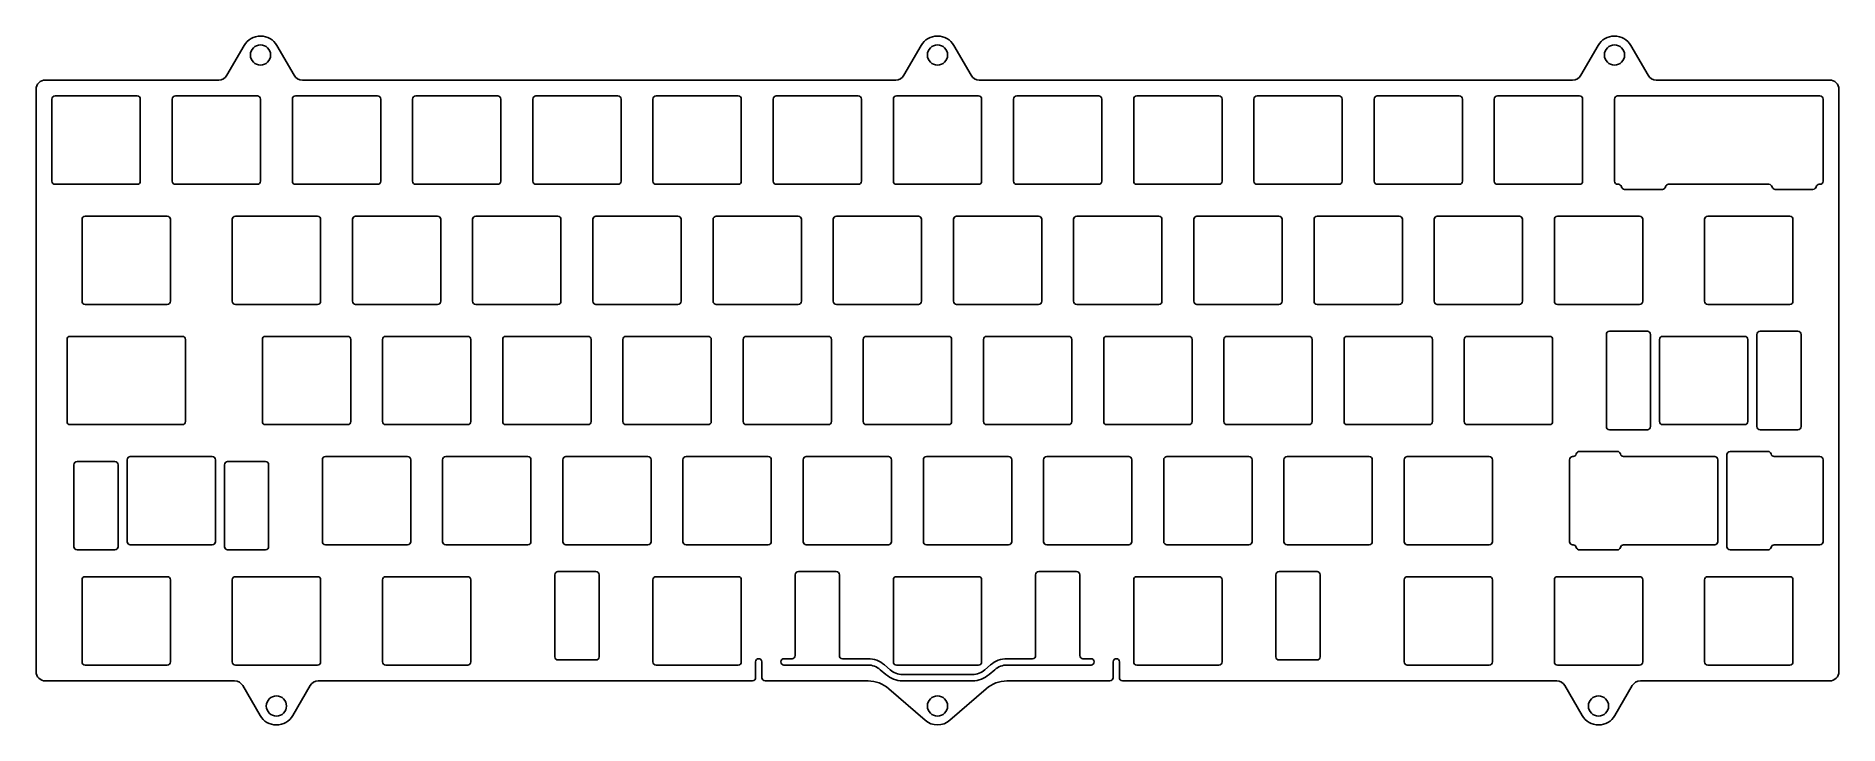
# Model space of a CAD drawing. Header units: millimetres. Extents: x -10 to 276, y -93 to 17.
import ezdxf

# ---------------------------------------------------------------- set-up
doc = ezdxf.new("R2010")
doc.units = ezdxf.units.MM

msp = doc.modelspace()

# ---------------------------------------------------------------- linework, layer by layer
at = {"color": 7, "linetype": 'Continuous', "lineweight": 25}
for p, q in [((23.45, 15), (20.72, 10.28)), ((31.38, 10.28), (28.65, 15)), ((130.75, 15), (128.02, 10.28)), ((138.68, 10.28), (135.95, 15)), ((238.05, 15), (235.32, 10.28)), ((245.98, 10.28), (243.25, 15)), ((19.42, 9.53), (-8.03, 9.53)), ((126.72, 9.53), (32.68, 9.53)), ((234.02, 9.53), (139.98, 9.53)), ((274.73, 9.53), (247.28, 9.53)), ((-9.53, 8.03), (-9.53, -84.22)), ((-7, 6.5), (-7, -6.5)), ((6.5, 7), (-6.5, 7)), ((7, -6.5), (7, 6.5)), ((12.05, 6.5), (12.05, -6.5)), ((25.55, 7), (12.55, 7)), ((26.05, -6.5), (26.05, 6.5)), ((31.1, 6.5), (31.1, -6.5)), ((44.6, 7), (31.6, 7)), ((45.1, -6.5), (45.1, 6.5)), ((50.15, 6.5), (50.15, -6.5)), ((63.65, 7), (50.65, 7)), ((64.15, -6.5), (64.15, 6.5)), ((69.2, 6.5), (69.2, -6.5)), ((82.7, 7), (69.7, 7)), ((83.2, -6.5), (83.2, 6.5)), ((88.25, 6.5), (88.25, -6.5)), ((101.75, 7), (88.75, 7)), ((102.25, -6.5), (102.25, 6.5)), ((107.3, 6.5), (107.3, -6.5)), ((120.8, 7), (107.8, 7)), ((121.3, -6.5), (121.3, 6.5)), ((126.35, 6.5), (126.35, -6.5)), ((139.85, 7), (126.85, 7)), ((140.35, -6.5), (140.35, 6.5)), ((145.4, 6.5), (145.4, -6.5)), ((158.9, 7), (145.9, 7)), ((159.4, -6.5), (159.4, 6.5)), ((164.45, 6.5), (164.45, -6.5)), ((177.95, 7), (164.95, 7)), ((178.45, -6.5), (178.45, 6.5)), ((183.5, 6.5), (183.5, -6.5)), ((197, 7), (184, 7)), ((197.5, -6.5), (197.5, 6.5)), ((202.55, 6.5), (202.55, -6.5)), ((216.05, 7), (203.05, 7)), ((216.55, -6.5), (216.55, 6.5)), ((221.6, 6.5), (221.6, -6.5)), ((235.1, 7), (222.1, 7)), ((235.6, -6.5), (235.6, 6.5)), ((240.65, 6.5), (240.65, -6.5)), ((273.2, 7), (241.15, 7)), ((273.7, -6.5), (273.7, 6.5)), ((276.23, -84.22), (276.23, 8.03)), ((-6.5, -7), (6.5, -7)), ((12.55, -7), (25.55, -7)), ((31.6, -7), (44.6, -7)), ((50.65, -7), (63.65, -7)), ((69.7, -7), (82.7, -7)), ((88.75, -7), (101.75, -7)), ((107.8, -7), (120.8, -7)), ((126.85, -7), (139.85, -7)), ((145.9, -7), (158.9, -7)), ((164.95, -7), (177.95, -7)), ((184, -7), (197, -7)), ((203.05, -7), (216.05, -7)), ((222.1, -7), (235.1, -7)), ((241.15, -7), (241.26, -7)), ((242.24, -7.8), (248.24, -7.8)), ((249.22, -7), (265.13, -7)), ((266.11, -7.8), (272.11, -7.8)), ((273.09, -7), (273.2, -7)), ((-2.24, -12.55), (-2.24, -25.55)), ((11.26, -12.05), (-1.74, -12.05)), ((11.76, -25.55), (11.76, -12.55)), ((21.57, -12.55), (21.57, -25.55)), ((35.08, -12.05), (22.07, -12.05)), ((35.58, -25.55), (35.58, -12.55)), ((40.62, -12.55), (40.62, -25.55)), ((54.12, -12.05), (41.12, -12.05)), ((54.62, -25.55), (54.62, -12.55)), ((59.67, -12.55), (59.67, -25.55)), ((73.17, -12.05), (60.17, -12.05)), ((73.67, -25.55), (73.67, -12.55)), ((78.72, -12.55), (78.72, -25.55)), ((92.22, -12.05), (79.22, -12.05)), ((92.72, -25.55), (92.72, -12.55)), ((97.78, -12.55), (97.78, -25.55)), ((111.28, -12.05), (98.28, -12.05)), ((111.78, -25.55), (111.78, -12.55)), ((116.83, -12.55), (116.83, -25.55)), ((130.32, -12.05), (117.33, -12.05)), ((130.82, -25.55), (130.82, -12.55)), ((135.88, -12.55), (135.88, -25.55)), ((149.38, -12.05), (136.38, -12.05)), ((149.88, -25.55), (149.88, -12.55)), ((154.93, -12.55), (154.93, -25.55)), ((168.43, -12.05), (155.43, -12.05)), ((168.93, -25.55), (168.93, -12.55)), ((173.97, -12.55), (173.97, -25.55)), ((187.47, -12.05), (174.47, -12.05)), ((187.97, -25.55), (187.97, -12.55)), ((193.03, -12.55), (193.03, -25.55)), ((206.53, -12.05), (193.53, -12.05)), ((207.03, -25.55), (207.03, -12.55)), ((212.07, -12.55), (212.07, -25.55)), ((225.57, -12.05), (212.57, -12.05)), ((226.07, -25.55), (226.07, -12.55)), ((231.12, -12.55), (231.12, -25.55)), ((244.62, -12.05), (231.62, -12.05)), ((245.12, -25.55), (245.12, -12.55)), ((254.94, -12.55), (254.94, -25.55)), ((268.44, -12.05), (255.44, -12.05)), ((268.94, -25.55), (268.94, -12.55)), ((-1.74, -26.05), (11.26, -26.05)), ((22.07, -26.05), (35.08, -26.05)), ((41.12, -26.05), (54.12, -26.05)), ((60.17, -26.05), (73.17, -26.05)), ((79.22, -26.05), (92.22, -26.05)), ((98.28, -26.05), (111.28, -26.05)), ((117.33, -26.05), (130.32, -26.05)), ((136.38, -26.05), (149.38, -26.05)), ((155.43, -26.05), (168.43, -26.05)), ((174.47, -26.05), (187.47, -26.05)), ((193.53, -26.05), (206.53, -26.05)), ((212.57, -26.05), (225.57, -26.05)), ((231.62, -26.05), (244.62, -26.05)), ((255.44, -26.05), (268.44, -26.05)), ((13.64, -31.1), (-4.12, -31.1)), ((39.84, -31.1), (26.84, -31.1)), ((58.89, -31.1), (45.89, -31.1)), ((77.94, -31.1), (64.94, -31.1)), ((96.99, -31.1), (83.99, -31.1)), ((116.04, -31.1), (103.04, -31.1)), ((135.09, -31.1), (122.09, -31.1)), ((154.14, -31.1), (141.14, -31.1)), ((173.19, -31.1), (160.19, -31.1)), ((192.24, -31.1), (179.24, -31.1)), ((211.29, -31.1), (198.29, -31.1)), ((230.34, -31.1), (217.34, -31.1)), ((239.36, -45.4), (239.36, -30.8)), ((239.86, -30.3), (245.86, -30.3)), ((246.36, -45.4), (246.36, -30.8)), ((261.29, -31.1), (248.29, -31.1)), ((263.23, -45.4), (263.23, -30.8)), ((263.73, -30.3), (269.73, -30.3)), ((270.23, -45.4), (270.23, -30.8)), ((-4.62, -31.6), (-4.62, -44.6)), ((14.14, -44.6), (14.14, -31.6)), ((26.34, -31.6), (26.34, -44.6)), ((40.34, -44.6), (40.34, -31.6)), ((45.39, -31.6), (45.39, -44.6)), ((59.39, -44.6), (59.39, -31.6)), ((64.44, -31.6), (64.44, -44.6)), ((78.44, -44.6), (78.44, -31.6)), ((83.49, -31.6), (83.49, -44.6)), ((97.49, -44.6), (97.49, -31.6)), ((102.54, -31.6), (102.54, -44.6)), ((116.54, -44.6), (116.54, -31.6)), ((121.59, -31.6), (121.59, -44.6)), ((135.59, -44.6), (135.59, -31.6)), ((140.64, -31.6), (140.64, -44.6)), ((154.64, -44.6), (154.64, -31.6)), ((159.69, -31.6), (159.69, -44.6)), ((173.69, -44.6), (173.69, -31.6)), ((178.74, -31.6), (178.74, -44.6)), ((192.74, -44.6), (192.74, -31.6)), ((197.79, -31.6), (197.79, -44.6)), ((211.79, -44.6), (211.79, -31.6)), ((216.84, -31.6), (216.84, -44.6)), ((230.84, -44.6), (230.84, -31.6)), ((247.79, -31.6), (247.79, -44.6)), ((261.79, -44.6), (261.79, -31.6)), ((-4.12, -45.1), (13.64, -45.1)), ((26.84, -45.1), (39.84, -45.1)), ((45.89, -45.1), (58.89, -45.1)), ((64.94, -45.1), (77.94, -45.1)), ((83.99, -45.1), (96.99, -45.1)), ((103.04, -45.1), (116.04, -45.1)), ((122.09, -45.1), (135.09, -45.1)), ((141.14, -45.1), (154.14, -45.1)), ((160.19, -45.1), (173.19, -45.1)), ((179.24, -45.1), (192.24, -45.1)), ((198.29, -45.1), (211.29, -45.1)), ((217.34, -45.1), (230.34, -45.1)), ((248.29, -45.1), (261.29, -45.1)), ((239.86, -45.9), (245.86, -45.9)), ((263.73, -45.9), (269.73, -45.9)), ((-3.03, -50.95), (2.97, -50.95)), ((4.91, -50.65), (4.91, -63.65)), ((18.41, -50.15), (5.41, -50.15)), ((18.91, -63.65), (18.91, -50.65)), ((20.84, -50.95), (26.84, -50.95)), ((35.86, -50.65), (35.86, -63.65)), ((49.36, -50.15), (36.36, -50.15)), ((49.86, -63.65), (49.86, -50.65)), ((54.91, -50.65), (54.91, -63.65)), ((68.41, -50.15), (55.41, -50.15)), ((68.91, -63.65), (68.91, -50.65)), ((73.96, -50.65), (73.96, -63.65)), ((87.46, -50.15), (74.46, -50.15)), ((87.96, -63.65), (87.96, -50.65)), ((93.01, -50.65), (93.01, -63.65)), ((106.51, -50.15), (93.51, -50.15)), ((107.01, -63.65), (107.01, -50.65)), ((112.06, -50.65), (112.06, -63.65)), ((125.56, -50.15), (112.56, -50.15)), ((126.06, -63.65), (126.06, -50.65)), ((131.11, -50.65), (131.11, -63.65)), ((144.61, -50.15), (131.61, -50.15)), ((145.11, -63.65), (145.11, -50.65)), ((150.16, -50.65), (150.16, -63.65)), ((163.66, -50.15), (150.66, -50.15)), ((164.16, -63.65), (164.16, -50.65)), ((169.21, -50.65), (169.21, -63.65)), ((182.71, -50.15), (169.71, -50.15)), ((183.21, -63.65), (183.21, -50.65)), ((188.26, -50.65), (188.26, -63.65)), ((201.76, -50.15), (188.76, -50.15)), ((202.26, -63.65), (202.26, -50.65)), ((207.31, -50.65), (207.31, -63.65)), ((220.81, -50.15), (207.81, -50.15)), ((221.31, -63.65), (221.31, -50.65)), ((233.51, -50.65), (233.51, -63.65)), ((234.11, -50.15), (234.01, -50.15)), ((235.09, -49.35), (241.09, -49.35)), ((256.53, -50.15), (242.07, -50.15)), ((257.03, -63.65), (257.03, -50.65)), ((258.47, -64.45), (258.47, -49.85)), ((258.97, -49.35), (264.97, -49.35)), ((273.2, -50.15), (265.95, -50.15)), ((273.7, -63.65), (273.7, -50.65)), ((-3.53, -64.45), (-3.53, -51.45)), ((3.47, -64.45), (3.47, -51.45)), ((20.34, -64.45), (20.34, -51.45)), ((27.34, -64.45), (27.34, -51.45)), ((-3.03, -64.95), (2.97, -64.95)), ((5.41, -64.15), (18.41, -64.15)), ((20.84, -64.95), (26.84, -64.95)), ((36.36, -64.15), (49.36, -64.15)), ((55.41, -64.15), (68.41, -64.15)), ((74.46, -64.15), (87.46, -64.15)), ((93.51, -64.15), (106.51, -64.15)), ((112.56, -64.15), (125.56, -64.15)), ((131.61, -64.15), (144.61, -64.15)), ((150.66, -64.15), (163.66, -64.15)), ((169.71, -64.15), (182.71, -64.15)), ((188.76, -64.15), (201.76, -64.15)), ((207.81, -64.15), (220.81, -64.15)), ((234.01, -64.15), (234.11, -64.15)), ((235.09, -64.95), (241.09, -64.95)), ((242.07, -64.15), (256.53, -64.15)), ((258.97, -64.95), (264.97, -64.95)), ((265.95, -64.15), (273.2, -64.15)), ((79.2, -68.4), (73.2, -68.4)), ((117.3, -68.4), (111.3, -68.4)), ((155.4, -68.4), (149.4, -68.4)), ((193.5, -68.4), (187.5, -68.4)), ((-2.24, -69.7), (-2.24, -82.7)), ((11.26, -69.2), (-1.74, -69.2)), ((11.76, -82.7), (11.76, -69.7)), ((21.57, -69.7), (21.57, -82.7)), ((35.08, -69.2), (22.07, -69.2)), ((35.58, -82.7), (35.58, -69.7)), ((45.39, -69.7), (45.39, -82.7)), ((58.89, -69.2), (45.89, -69.2)), ((59.39, -82.7), (59.39, -69.7)), ((72.7, -68.9), (72.7, -81.9)), ((79.7, -81.9), (79.7, -68.9)), ((88.25, -69.7), (88.25, -82.7)), ((101.75, -69.2), (88.75, -69.2)), ((102.25, -82.7), (102.25, -69.7)), ((110.8, -68.9), (110.8, -81.7)), ((117.8, -81.7), (117.8, -68.9)), ((126.35, -69.7), (126.35, -82.7)), ((139.85, -69.2), (126.85, -69.2)), ((140.35, -82.7), (140.35, -69.7)), ((148.9, -68.9), (148.9, -81.7)), ((155.9, -81.7), (155.9, -68.9)), ((164.45, -69.7), (164.45, -82.7)), ((177.95, -69.2), (164.95, -69.2)), ((178.45, -82.7), (178.45, -69.7)), ((187, -68.9), (187, -81.9)), ((194, -81.9), (194, -68.9)), ((207.31, -69.7), (207.31, -82.7)), ((220.81, -69.2), (207.81, -69.2)), ((221.31, -82.7), (221.31, -69.7)), ((231.12, -69.7), (231.12, -82.7)), ((244.62, -69.2), (231.62, -69.2)), ((245.12, -82.7), (245.12, -69.7)), ((254.94, -69.7), (254.94, -82.7)), ((268.44, -69.2), (255.44, -69.2)), ((268.94, -82.7), (268.94, -69.7)), ((73.2, -82.4), (79.2, -82.4)), ((104.52, -82.7), (104.52, -85.22)), ((105.52, -85.22), (105.52, -82.7)), ((110.3, -82.2), (109.02, -82.2)), ((122.31, -82.2), (118.3, -82.2)), ((148.4, -82.2), (144.39, -82.2)), ((157.68, -82.2), (156.4, -82.2)), ((161.18, -82.7), (161.18, -85.22)), ((162.18, -85.22), (162.18, -82.7)), ((187.5, -82.4), (193.5, -82.4)), ((-8.03, -85.72), (21.95, -85.72)), ((-1.74, -83.2), (11.26, -83.2)), ((22.07, -83.2), (35.08, -83.2)), ((35.2, -85.72), (104.02, -85.72)), ((45.89, -83.2), (58.89, -83.2)), ((88.75, -83.2), (101.75, -83.2)), ((106.02, -85.72), (122.35, -85.72)), ((109.02, -83.2), (122.31, -83.2)), ((124.28, -83.94), (125.17, -84.72)), ((125.83, -83.96), (124.94, -83.18)), ((126.85, -83.2), (139.85, -83.2)), ((138.9, -84.7), (127.8, -84.7)), ((127.8, -85.7), (138.9, -85.7)), ((141.76, -83.18), (140.87, -83.96)), ((141.53, -84.72), (142.42, -83.94)), ((144.35, -85.72), (160.68, -85.72)), ((144.39, -83.2), (157.68, -83.2)), ((162.68, -85.72), (231.5, -85.72)), ((164.95, -83.2), (177.95, -83.2)), ((207.81, -83.2), (220.81, -83.2)), ((231.62, -83.2), (244.62, -83.2)), ((244.75, -85.72), (274.73, -85.72)), ((255.44, -83.2), (268.44, -83.2)), ((23.25, -86.47), (25.98, -91.2)), ((31.17, -91.2), (33.9, -86.47)), ((125.64, -86.96), (131.38, -91.96)), ((135.32, -91.96), (141.06, -86.96)), ((232.8, -86.47), (235.53, -91.2)), ((240.72, -91.2), (243.45, -86.47))]:
    msp.add_line(p, q, dxfattribs=at)
for centre in [(26.05, 13.5), (133.35, 13.5), (240.65, 13.5), (28.57, -89.7), (133.35, -89.7), (238.12, -89.7)]:
    msp.add_circle(centre, 1.6, dxfattribs=at)
for centre, radius, start, end in [((26.05, 13.5), 3, 30, 150), ((133.35, 13.5), 3, 30, 150), ((240.65, 13.5), 3, 30, 150), ((-8.03, 8.03), 1.5, 90, 180), ((19.42, 11.03), 1.5, 270, 330), ((32.68, 11.03), 1.5, 210, 270), ((126.72, 11.03), 1.5, 270, 330), ((139.98, 11.03), 1.5, 210, 270), ((234.02, 11.03), 1.5, 270, 330), ((247.28, 11.03), 1.5, 210, 270), ((274.73, 8.03), 1.5, 0, 90), ((-6.5, 6.5), 0.5, 90, 180), ((6.5, 6.5), 0.5, 0, 90), ((12.55, 6.5), 0.5, 90, 180), ((25.55, 6.5), 0.5, 0, 90), ((31.6, 6.5), 0.5, 90, 180), ((44.6, 6.5), 0.5, 0, 90), ((50.65, 6.5), 0.5, 90, 180), ((63.65, 6.5), 0.5, 0, 90), ((69.7, 6.5), 0.5, 90, 180), ((82.7, 6.5), 0.5, 0, 90), ((88.75, 6.5), 0.5, 90, 180), ((101.75, 6.5), 0.5, 0, 90), ((107.8, 6.5), 0.5, 90, 180), ((120.8, 6.5), 0.5, 0, 90), ((126.85, 6.5), 0.5, 90, 180), ((139.85, 6.5), 0.5, 360, 90), ((145.9, 6.5), 0.5, 90, 180), ((158.9, 6.5), 0.5, 360, 90), ((164.95, 6.5), 0.5, 90, 180), ((177.95, 6.5), 0.5, 360, 90), ((184, 6.5), 0.5, 90, 180), ((197, 6.5), 0.5, 360, 90), ((203.05, 6.5), 0.5, 90, 180), ((216.05, 6.5), 0.5, 360, 90), ((222.1, 6.5), 0.5, 90, 180), ((235.1, 6.5), 0.5, 360, 90), ((241.15, 6.5), 0.5, 90, 180), ((273.2, 6.5), 0.5, 0, 90), ((-6.5, -6.5), 0.5, 180, 270), ((6.5, -6.5), 0.5, 270, 360), ((12.55, -6.5), 0.5, 180, 270), ((25.55, -6.5), 0.5, 270, 0), ((31.6, -6.5), 0.5, 180, 270), ((44.6, -6.5), 0.5, 270, 360), ((50.65, -6.5), 0.5, 180, 270), ((63.65, -6.5), 0.5, 270, 0), ((69.7, -6.5), 0.5, 180, 270), ((82.7, -6.5), 0.5, 270, 360), ((88.75, -6.5), 0.5, 180, 270), ((101.75, -6.5), 0.5, 270, 360), ((107.8, -6.5), 0.5, 180, 270), ((120.8, -6.5), 0.5, 270, 360), ((126.85, -6.5), 0.5, 180, 270), ((139.85, -6.5), 0.5, 270, 0), ((145.9, -6.5), 0.5, 180, 270), ((158.9, -6.5), 0.5, 270, 0), ((164.95, -6.5), 0.5, 180, 270), ((177.95, -6.5), 0.5, 270, 0), ((184, -6.5), 0.5, 180, 270), ((197, -6.5), 0.5, 270, 0), ((203.05, -6.5), 0.5, 180, 270), ((216.05, -6.5), 0.5, 270, 0), ((222.1, -6.5), 0.5, 180, 270), ((235.1, -6.5), 0.5, 270, 0), ((241.15, -6.5), 0.5, 180, 270), ((241.26, -7.5), 0.5, 11.537, 90), ((242.24, -7.3), 0.5, 191.537, 270), ((248.24, -7.3), 0.5, 270, 348.463), ((249.22, -7.5), 0.5, 90, 168.463), ((265.13, -7.5), 0.5, 11.537, 90), ((266.11, -7.3), 0.5, 191.537, 270), ((272.11, -7.3), 0.5, 270, 348.463), ((273.09, -7.5), 0.5, 90, 168.463), ((273.2, -6.5), 0.5, 270, 0), ((-1.74, -12.55), 0.5, 90, 180), ((11.26, -12.55), 0.5, 0, 90), ((22.07, -12.55), 0.5, 90, 180), ((35.08, -12.55), 0.5, 0, 90), ((41.12, -12.55), 0.5, 90, 180), ((54.12, -12.55), 0.5, 0, 90), ((60.17, -12.55), 0.5, 90, 180), ((73.17, -12.55), 0.5, 0, 90), ((79.22, -12.55), 0.5, 90, 180), ((92.22, -12.55), 0.5, 0, 90), ((98.28, -12.55), 0.5, 90, 180), ((111.28, -12.55), 0.5, 0, 90), ((117.33, -12.55), 0.5, 90, 180), ((130.32, -12.55), 0.5, 360, 90), ((136.38, -12.55), 0.5, 90, 180), ((149.38, -12.55), 0.5, 360, 90), ((155.43, -12.55), 0.5, 90, 180), ((168.43, -12.55), 0.5, 360, 90), ((174.47, -12.55), 0.5, 90, 180), ((187.47, -12.55), 0.5, 360, 90), ((193.53, -12.55), 0.5, 90, 180), ((206.53, -12.55), 0.5, 360, 90), ((212.57, -12.55), 0.5, 90, 180), ((225.57, -12.55), 0.5, 360, 90), ((231.62, -12.55), 0.5, 90, 180), ((244.62, -12.55), 0.5, 360, 90), ((255.44, -12.55), 0.5, 90, 180), ((268.44, -12.55), 0.5, 0, 90), ((-1.74, -25.55), 0.5, 180, 270), ((11.26, -25.55), 0.5, 270, 0), ((22.07, -25.55), 0.5, 180, 270), ((35.08, -25.55), 0.5, 270, 0), ((41.12, -25.55), 0.5, 180, 270), ((54.12, -25.55), 0.5, 270, 360), ((60.17, -25.55), 0.5, 180, 270), ((73.17, -25.55), 0.5, 270, 360), ((79.22, -25.55), 0.5, 180, 270), ((92.22, -25.55), 0.5, 270, 360), ((98.28, -25.55), 0.5, 180, 270), ((111.28, -25.55), 0.5, 270, 360), ((117.33, -25.55), 0.5, 180, 270), ((130.32, -25.55), 0.5, 270, 0), ((136.38, -25.55), 0.5, 180, 270), ((149.38, -25.55), 0.5, 270, 0), ((155.43, -25.55), 0.5, 180, 270), ((168.43, -25.55), 0.5, 270, 0), ((174.47, -25.55), 0.5, 180, 270), ((187.47, -25.55), 0.5, 270, 0), ((193.53, -25.55), 0.5, 180, 270), ((206.53, -25.55), 0.5, 270, 0), ((212.57, -25.55), 0.5, 180, 270), ((225.57, -25.55), 0.5, 270, 0), ((231.62, -25.55), 0.5, 180, 270), ((244.62, -25.55), 0.5, 270, 0), ((255.44, -25.55), 0.5, 180, 270), ((268.44, -25.55), 0.5, 270, 0), ((-4.12, -31.6), 0.5, 90, 180), ((13.64, -31.6), 0.5, 0, 90), ((26.84, -31.6), 0.5, 90, 180), ((39.84, -31.6), 0.5, 0, 90), ((45.89, -31.6), 0.5, 90, 180), ((58.89, -31.6), 0.5, 0, 90), ((64.94, -31.6), 0.5, 90, 180), ((77.94, -31.6), 0.5, 0, 90), ((83.99, -31.6), 0.5, 90, 180), ((96.99, -31.6), 0.5, 0, 90), ((103.04, -31.6), 0.5, 90, 180), ((116.04, -31.6), 0.5, 0, 90), ((122.09, -31.6), 0.5, 90, 180), ((135.09, -31.6), 0.5, 360, 90), ((141.14, -31.6), 0.5, 90, 180), ((154.14, -31.6), 0.5, 360, 90), ((160.19, -31.6), 0.5, 90, 180), ((173.19, -31.6), 0.5, 360, 90), ((179.24, -31.6), 0.5, 90, 180), ((192.24, -31.6), 0.5, 360, 90), ((198.29, -31.6), 0.5, 90, 180), ((211.29, -31.6), 0.5, 360, 90), ((217.34, -31.6), 0.5, 90, 180), ((230.34, -31.6), 0.5, 0, 90), ((239.86, -30.8), 0.5, 90, 180), ((245.86, -30.8), 0.5, 0, 90), ((248.29, -31.6), 0.5, 90, 180), ((261.29, -31.6), 0.5, 0, 90), ((263.73, -30.8), 0.5, 90, 180), ((269.73, -30.8), 0.5, 0, 90), ((-4.12, -44.6), 0.5, 180, 270), ((13.64, -44.6), 0.5, 270, 0), ((26.84, -44.6), 0.5, 180, 270), ((39.84, -44.6), 0.5, 270, 0), ((45.89, -44.6), 0.5, 180, 270), ((58.89, -44.6), 0.5, 270, 360), ((64.94, -44.6), 0.5, 180, 270), ((77.94, -44.6), 0.5, 270, 0), ((83.99, -44.6), 0.5, 180, 270), ((96.99, -44.6), 0.5, 270, 0), ((103.04, -44.6), 0.5, 180, 270), ((116.04, -44.6), 0.5, 270, 0), ((122.09, -44.6), 0.5, 180, 270), ((135.09, -44.6), 0.5, 270, 0), ((141.14, -44.6), 0.5, 180, 270), ((154.14, -44.6), 0.5, 270, 0), ((160.19, -44.6), 0.5, 180, 270), ((173.19, -44.6), 0.5, 270, 0), ((179.24, -44.6), 0.5, 180, 270), ((192.24, -44.6), 0.5, 270, 0), ((198.29, -44.6), 0.5, 180, 270), ((211.29, -44.6), 0.5, 270, 0), ((217.34, -44.6), 0.5, 180, 270), ((230.34, -44.6), 0.5, 270, 0), ((239.86, -45.4), 0.5, 180, 270), ((245.86, -45.4), 0.5, 270, 0), ((248.29, -44.6), 0.5, 180, 270), ((261.29, -44.6), 0.5, 270, 360), ((263.73, -45.4), 0.5, 180, 270), ((269.73, -45.4), 0.5, 270, 0), ((-3.03, -51.45), 0.5, 90, 180), ((2.97, -51.45), 0.5, 0, 90), ((5.41, -50.65), 0.5, 90, 180), ((18.41, -50.65), 0.5, 0, 90), ((20.84, -51.45), 0.5, 90, 180), ((26.84, -51.45), 0.5, 0, 90), ((36.36, -50.65), 0.5, 90, 180), ((49.36, -50.65), 0.5, 0, 90), ((55.41, -50.65), 0.5, 90, 180), ((68.41, -50.65), 0.5, 0, 90), ((74.46, -50.65), 0.5, 90, 180), ((87.46, -50.65), 0.5, 0, 90), ((93.51, -50.65), 0.5, 90, 180), ((106.51, -50.65), 0.5, 0, 90), ((112.56, -50.65), 0.5, 90, 180), ((125.56, -50.65), 0.5, 0, 90), ((131.61, -50.65), 0.5, 90, 180), ((144.61, -50.65), 0.5, 360, 90), ((150.66, -50.65), 0.5, 90, 180), ((163.66, -50.65), 0.5, 360, 90), ((169.71, -50.65), 0.5, 90, 180), ((182.71, -50.65), 0.5, 0, 90), ((188.76, -50.65), 0.5, 90, 180), ((201.76, -50.65), 0.5, 0, 90), ((207.81, -50.65), 0.5, 90, 180), ((220.81, -50.65), 0.5, 0, 90), ((234.01, -50.65), 0.5, 90, 180), ((234.11, -49.65), 0.5, 270, 348.463), ((235.09, -49.85), 0.5, 90, 168.463), ((241.09, -49.85), 0.5, 11.537, 90), ((242.07, -49.65), 0.5, 191.537, 270), ((256.53, -50.65), 0.5, 0, 90), ((258.97, -49.85), 0.5, 90, 180), ((264.97, -49.85), 0.5, 11.537, 90), ((265.95, -49.65), 0.5, 191.537, 270), ((273.2, -50.65), 0.5, 0, 90), ((-3.03, -64.45), 0.5, 180, 270), ((2.97, -64.45), 0.5, 270, 0), ((5.41, -63.65), 0.5, 180, 270), ((18.41, -63.65), 0.5, 270, 360), ((20.84, -64.45), 0.5, 180, 270), ((26.84, -64.45), 0.5, 270, 360), ((36.36, -63.65), 0.5, 180, 270), ((49.36, -63.65), 0.5, 270, 0), ((55.41, -63.65), 0.5, 180, 270), ((68.41, -63.65), 0.5, 270, 360), ((74.46, -63.65), 0.5, 180, 270), ((87.46, -63.65), 0.5, 270, 360), ((93.51, -63.65), 0.5, 180, 270), ((106.51, -63.65), 0.5, 270, 360), ((112.56, -63.65), 0.5, 180, 270), ((125.56, -63.65), 0.5, 270, 0), ((131.61, -63.65), 0.5, 180, 270), ((144.61, -63.65), 0.5, 270, 0), ((150.66, -63.65), 0.5, 180, 270), ((163.66, -63.65), 0.5, 270, 0), ((169.71, -63.65), 0.5, 180, 270), ((182.71, -63.65), 0.5, 270, 360), ((188.76, -63.65), 0.5, 180, 270), ((201.76, -63.65), 0.5, 270, 360), ((207.81, -63.65), 0.5, 180, 270), ((220.81, -63.65), 0.5, 270, 360), ((234.01, -63.65), 0.5, 180, 270), ((234.11, -64.65), 0.5, 11.537, 90), ((235.09, -64.45), 0.5, 191.537, 270), ((241.09, -64.45), 0.5, 270, 348.463), ((242.07, -64.65), 0.5, 90, 168.463), ((256.53, -63.65), 0.5, 270, 360), ((258.97, -64.45), 0.5, 180, 270), ((264.97, -64.45), 0.5, 270, 348.463), ((265.95, -64.65), 0.5, 90, 168.463), ((273.2, -63.65), 0.5, 270, 0), ((73.2, -68.9), 0.5, 90, 180), ((79.2, -68.9), 0.5, 360, 90), ((111.3, -68.9), 0.5, 90, 180), ((117.3, -68.9), 0.5, 360, 90), ((149.4, -68.9), 0.5, 90, 180), ((155.4, -68.9), 0.5, 0, 90), ((187.5, -68.9), 0.5, 90, 180), ((193.5, -68.9), 0.5, 360, 90), ((-1.74, -69.7), 0.5, 90, 180), ((11.26, -69.7), 0.5, 0, 90), ((22.07, -69.7), 0.5, 90, 180), ((35.08, -69.7), 0.5, 0, 90), ((45.89, -69.7), 0.5, 90, 180), ((58.89, -69.7), 0.5, 0, 90), ((88.75, -69.7), 0.5, 90, 180), ((101.75, -69.7), 0.5, 0, 90), ((126.85, -69.7), 0.5, 90, 180), ((139.85, -69.7), 0.5, 360, 90), ((164.95, -69.7), 0.5, 90, 180), ((177.95, -69.7), 0.5, 360, 90), ((207.81, -69.7), 0.5, 90, 180), ((220.81, -69.7), 0.5, 0, 90), ((231.62, -69.7), 0.5, 90, 180), ((244.62, -69.7), 0.5, 0, 90), ((255.44, -69.7), 0.5, 90, 180), ((268.44, -69.7), 0.5, 0, 90), ((-1.74, -82.7), 0.5, 180, 270), ((11.26, -82.7), 0.5, 270, 0), ((22.07, -82.7), 0.5, 180, 270), ((35.08, -82.7), 0.5, 270, 360), ((45.89, -82.7), 0.5, 180, 270), ((58.89, -82.7), 0.5, 270, 360), ((73.2, -81.9), 0.5, 180, 270), ((79.2, -81.9), 0.5, 270, 360), ((88.75, -82.7), 0.5, 180, 270), ((101.75, -82.7), 0.5, 270, 360), ((105.02, -82.7), 0.5, 0, 180), ((109.02, -82.7), 0.5, 90, 270), ((110.3, -81.7), 0.5, 270, 0), ((118.3, -81.7), 0.5, 180, 270), ((122.31, -86.2), 4, 48.9193, 90), ((126.85, -82.7), 0.5, 180, 270), ((139.85, -82.7), 0.5, 270, 0), ((144.39, -86.2), 4, 90, 131.0807), ((148.4, -81.7), 0.5, 270, 360), ((156.4, -81.7), 0.5, 180, 270), ((157.68, -82.7), 0.5, 270, 90), ((161.68, -82.7), 0.5, 0, 180), ((164.95, -82.7), 0.5, 180, 270), ((177.95, -82.7), 0.5, 270, 0), ((187.5, -81.9), 0.5, 180, 270), ((193.5, -81.9), 0.5, 270, 360), ((207.81, -82.7), 0.5, 180, 270), ((220.81, -82.7), 0.5, 270, 360), ((231.62, -82.7), 0.5, 180, 270), ((244.62, -82.7), 0.5, 270, 360), ((255.44, -82.7), 0.5, 180, 270), ((268.44, -82.7), 0.5, 270, 360), ((-8.03, -84.22), 1.5, 180, 270), ((21.95, -87.22), 1.5, 30, 90), ((35.2, -87.22), 1.5, 90, 150), ((104.02, -85.22), 0.5, 270, 0), ((106.02, -85.22), 0.5, 180, 270), ((122.31, -86.2), 3, 48.9193, 90), ((127.8, -81.7), 4, 228.9193, 270), ((127.8, -81.7), 3, 228.9193, 270), ((138.9, -81.7), 3, 270, 311.0807), ((138.9, -81.7), 4, 270, 311.0807), ((144.35, -90.72), 5, 90, 131.0807), ((144.39, -86.2), 3, 90, 131.0807), ((160.68, -85.22), 0.5, 270, 0), ((162.68, -85.22), 0.5, 180, 270), ((231.5, -87.22), 1.5, 30, 90), ((244.75, -87.22), 1.5, 90, 150), ((274.73, -84.22), 1.5, 270, 0), ((122.35, -90.72), 5, 48.9193, 90), ((28.57, -89.7), 3, 210, 330), ((238.12, -89.7), 3, 210, 330), ((133.35, -89.7), 3, 228.9193, 311.0807)]:
    msp.add_arc(centre, radius, start, end, dxfattribs=at)

doc.saveas('drawing.dxf')
